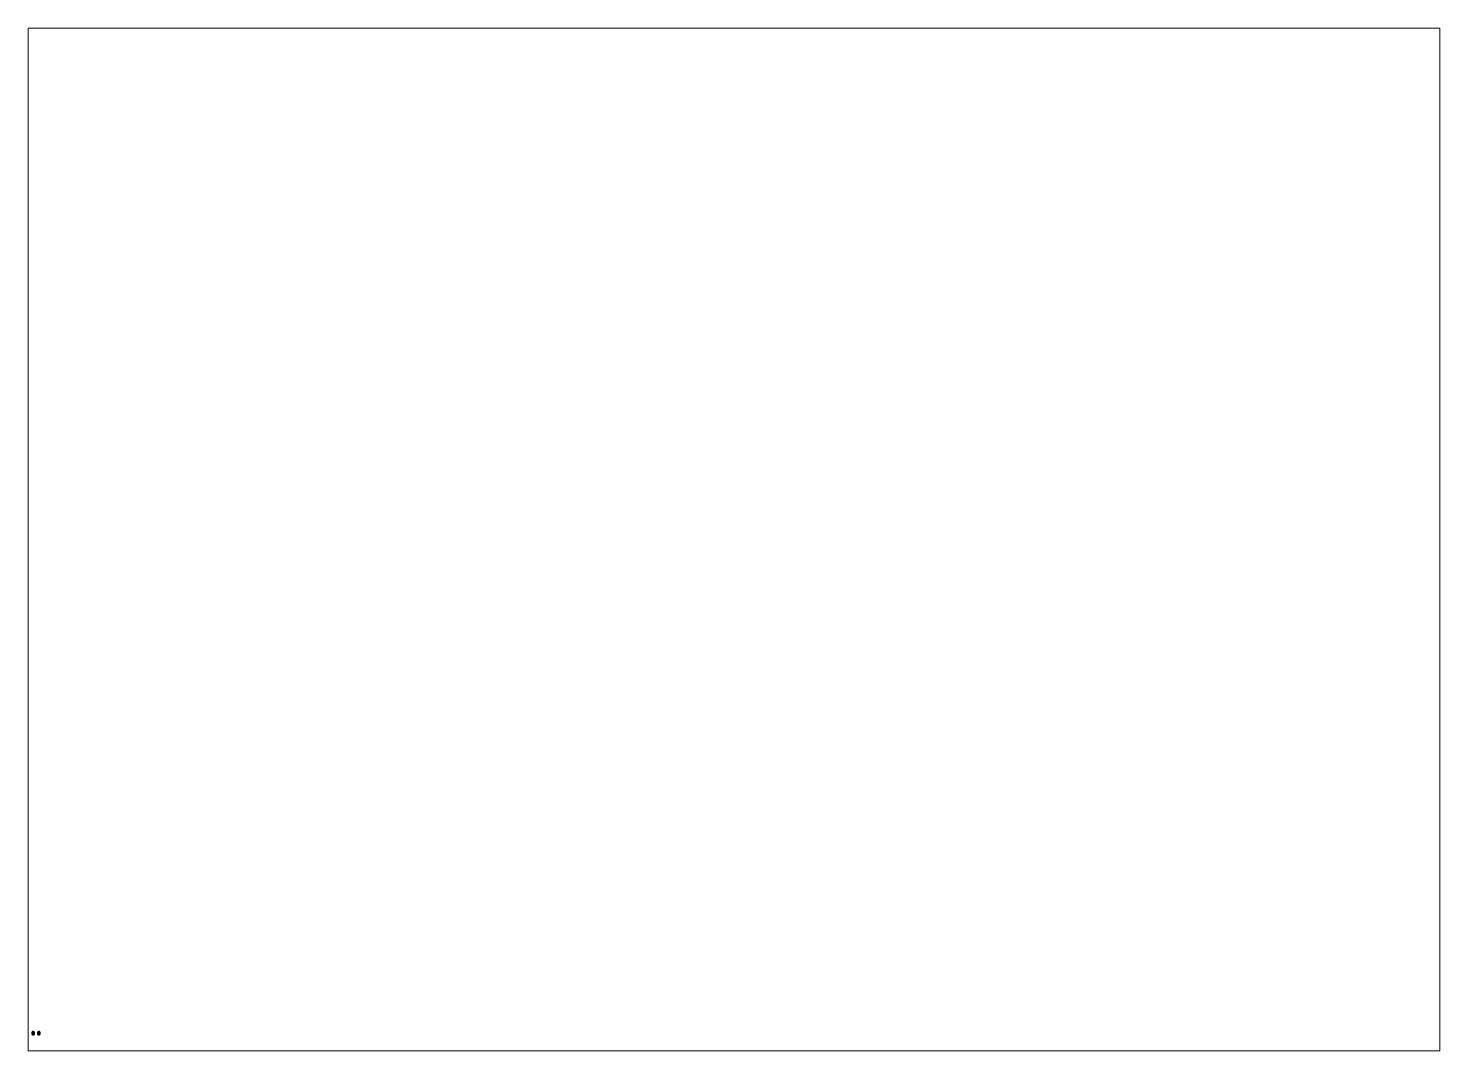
# Paper-space layout 'Layout1' of a CAD drawing. Extents: x 28 to 251, y 20 to 181.
# The model-space entities are those that its viewports show. They can reach past a viewport. Long polylines and large blocks are cut down to what shows.
import ezdxf

# ---------------------------------------------------------------- set-up
doc = ezdxf.new("R2010")
doc.units = 0
doc.layers.get('0').update_dxf_attribs({"linetype": 'CONTINUOUS'})
doc.layers.add('WHEELS', color=2, linetype='CONTINUOUS')

msp = doc.modelspace()

# ---------------------------------------------------------------- linework, layer by layer
at = {"layer": 'WHEELS'}
for points in [[(-1.06, 0.51), (-1.06, 0.44, -0.26), (-1.12, 0.29, -0.17), (-1.12, 0.33)], [(-1.06, 0.44, 0.26), (-1.06, 0.51), (-1.12, 0.33), (-1.12, 0.29, 0.17)], [(-1.06, 0.44, -0.26), (-1.06, 0.25, -0.44), (-1.12, 0.16, -0.29), (-1.12, 0.29, -0.17)], [(-1.06, 0.25, 0.44), (-1.06, 0.44, 0.26), (-1.12, 0.29, 0.17), (-1.12, 0.16, 0.29)], [(-1.12, 0.33), (-1.12, 0.29, -0.17), (-1.12, 0.16, -0.16), (-1.12, 0.23)], [(-1.12, 0.16, 0.16), (-1.12, 0.29, 0.17), (-1.12, 0.33), (-1.12, 0.23)], [(-1.12, 0.29, -0.17), (-1.12, 0.16, -0.29), (-1.12, 0.16, -0.16)], [(-1.12, 0.16, 0.29), (-1.12, 0.29, 0.17), (-1.12, 0.16, 0.16)], [(-1.06, 0.25, -0.44), (-1.06, 0, -0.51), (-1.12, 0, -0.33), (-1.12, 0.16, -0.29)], [(-1.06, 0, 0.51), (-1.06, 0.25, 0.44), (-1.12, 0.16, 0.29), (-1.12, 0, 0.33)], [(-1.12, 0.23), (-1.12, 0.16, -0.16), (-1.02, 0.16, -0.16), (-1.02, 0.23)], [(-1.12, 0.16, 0.16), (-1.12, 0.23), (-1.02, 0.23), (-1.02, 0.16, 0.16)], [(-1.12, 0.16, -0.16), (-1.12, 0.16, -0.29), (-1.12, 0, -0.33), (-1.12, 0, -0.23)], [(-1.12, 0.16, -0.16), (-1.12, 0, -0.23), (-1.02, 0, -0.23), (-1.02, 0.16, -0.16)], [(-1.12, 0, 0.33), (-1.12, 0.16, 0.29), (-1.12, 0.16, 0.16), (-1.12, 0, 0.23)], [(-1.12, 0, 0.23), (-1.12, 0.16, 0.16), (-1.02, 0.16, 0.16), (-1.02, 0, 0.23)], [(-1.12, 0.1), (-1.12, 0.07, -0.07), (-1.12, 0, -0.1), (-1.12, -0.07, 0.07)], [(-1.12, 0.07, 0.07), (-1.12, 0.1), (-1.12, -0.07, 0.07), (-1.12, 0, 0.1)], [(-1.12, 0.1), (-1.12, 0.07, 0.07), (-1.02, 0.07, 0.07), (-1.02, 0.1)], [(-1.12, 0.07, -0.07), (-1.12, 0.1), (-1.02, 0.1), (-1.02, 0.07, -0.07)], [(-1.12, 0, -0.1), (-1.12, 0.07, -0.07), (-1.02, 0.07, -0.07), (-1.02, 0, -0.1)], [(-1.12, 0.07, 0.07), (-1.12, 0, 0.1), (-1.02, 0, 0.1), (-1.02, 0.07, 0.07)], [(-1.12, 0, -0.1), (-1.12, -0.07, -0.07), (-1.12, -0.1), (-1.12, -0.07, 0.07)], [(-1.12, -0.07, -0.07), (-1.12, 0, -0.1), (-1.02, 0, -0.1), (-1.02, -0.07, -0.07)], [(-1.06, 0, -0.51), (-1.06, -0.26, -0.44), (-1.12, -0.17, -0.29), (-1.12, 0, -0.33)], [(-1.12, 0, -0.33), (-1.12, -0.17, -0.29), (-1.12, -0.16, -0.16), (-1.12, 0, -0.23)], [(-1.12, 0, -0.23), (-1.12, -0.16, -0.16), (-1.02, -0.16, -0.16), (-1.02, 0, -0.23)], [(-1.06, -0.26, 0.44), (-1.06, 0, 0.51), (-1.12, 0, 0.33), (-1.12, -0.17, 0.29)], [(-1.12, 0, 0.1), (-1.12, -0.07, 0.07), (-1.02, -0.07, 0.07), (-1.02, 0, 0.1)], [(-1.12, -0.16, 0.16), (-1.12, -0.17, 0.29), (-1.12, 0, 0.33), (-1.12, 0, 0.23)], [(-1.12, -0.16, 0.16), (-1.12, 0, 0.23), (-1.02, 0, 0.23), (-1.02, -0.16, 0.16)], [(-0.9, 0.51), (-0.9, 0.44, -0.26), (-1.06, 0.44, -0.26), (-1.06, 0.51)], [(-0.9, 0.44, 0.26), (-0.9, 0.51), (-1.06, 0.51), (-1.06, 0.44, 0.26)], [(-0.9, 0.44, -0.26), (-0.9, 0.25, -0.44), (-1.06, 0.25, -0.44), (-1.06, 0.44, -0.26)], [(-0.9, 0.25, 0.44), (-0.9, 0.44, 0.26), (-1.06, 0.44, 0.26), (-1.06, 0.25, 0.44)], [(-0.9, 0.25, -0.44), (-0.9, 0, -0.51), (-1.06, 0, -0.51), (-1.06, 0.25, -0.44)], [(-0.9, 0, 0.51), (-0.9, 0.25, 0.44), (-1.06, 0.25, 0.44), (-1.06, 0, 0.51)], [(-0.9, 0, -0.51), (-0.9, -0.26, -0.44), (-1.06, -0.26, -0.44), (-1.06, 0, -0.51)], [(-0.9, -0.26, 0.44), (-0.9, 0, 0.51), (-1.06, 0, 0.51), (-1.06, -0.26, 0.44)], [(-1.02, -0.16, -0.16), (-1.02, 0.23), (-1.02, 0.16, -0.16), (-1.02, 0, -0.23)], [(-1.02, -0.23), (-1.02, 0.16, 0.16), (-1.02, 0.23), (-1.02, -0.16, -0.16)], [(-1.02, -0.16, 0.16), (-1.02, 0, 0.23), (-1.02, 0.16, 0.16), (-1.02, -0.23)], [(-0.9, 0.44, -0.25), (-0.9, 0.51), (-0.84, 0.33), (-0.84, 0.29, -0.16)], [(-0.9, 0.51), (-0.9, 0.44, 0.25), (-0.84, 0.29, 0.16), (-0.84, 0.33)], [(-0.9, 0.25, -0.44), (-0.9, 0.44, -0.25), (-0.84, 0.29, -0.16), (-0.84, 0.16, -0.29)], [(-0.9, 0.44, 0.25), (-0.9, 0.25, 0.44), (-0.84, 0.16, 0.29), (-0.84, 0.29, 0.16)], [(-0.9, 0, -0.51), (-0.9, 0.25, -0.44), (-0.84, 0.16, -0.29), (-0.84, 0, -0.33)], [(-0.9, 0.25, 0.44), (-0.9, 0, 0.51), (-0.84, 0, 0.33), (-0.84, 0.16, 0.29)], [(-0.9, -0.26, -0.44), (-0.9, 0, -0.51), (-0.84, 0, -0.33), (-0.84, -0.17, -0.29)], [(-0.9, 0, 0.51), (-0.9, -0.26, 0.44), (-0.84, -0.17, 0.29), (-0.84, 0, 0.33)], [(-0.78, 0.51), (-0.78, 0.44, -0.26), (-0.84, 0.29, -0.17), (-0.84, 0.33)], [(-0.78, 0.44, 0.26), (-0.78, 0.51), (-0.84, 0.33), (-0.84, 0.29, 0.17)], [(-0.78, 0.44, -0.26), (-0.78, 0.25, -0.44), (-0.84, 0.16, -0.29), (-0.84, 0.29, -0.17)], [(-0.78, 0.25, 0.44), (-0.78, 0.44, 0.26), (-0.84, 0.29, 0.17), (-0.84, 0.16, 0.29)], [(-0.78, 0.25, -0.44), (-0.78, 0, -0.51), (-0.84, 0, -0.33), (-0.84, 0.16, -0.29)], [(-0.78, 0, 0.51), (-0.78, 0.25, 0.44), (-0.84, 0.16, 0.29), (-0.84, 0, 0.33)], [(-0.78, 0, -0.51), (-0.78, -0.26, -0.44), (-0.84, -0.17, -0.29), (-0.84, 0, -0.33)], [(-0.78, -0.26, 0.44), (-0.78, 0, 0.51), (-0.84, 0, 0.33), (-0.84, -0.17, 0.29)], [(-0.78, 0.44, -0.25), (-0.78, 0.51), (-0.62, 0.51), (-0.62, 0.44, -0.25)], [(-0.78, 0.51), (-0.78, 0.44, 0.25), (-0.62, 0.44, 0.25), (-0.62, 0.51)], [(-0.78, 0.25, -0.44), (-0.78, 0.44, -0.25), (-0.62, 0.44, -0.25), (-0.62, 0.25, -0.44)], [(-0.78, 0.44, 0.25), (-0.78, 0.25, 0.44), (-0.62, 0.25, 0.44), (-0.62, 0.44, 0.25)], [(-0.78, 0, -0.51), (-0.78, 0.25, -0.44), (-0.62, 0.25, -0.44), (-0.62, 0, -0.51)], [(-0.78, 0.25, 0.44), (-0.78, 0, 0.51), (-0.62, 0, 0.51), (-0.62, 0.25, 0.44)], [(-0.78, -0.26, -0.44), (-0.78, 0, -0.51), (-0.62, 0, -0.51), (-0.62, -0.26, -0.44)], [(-0.78, 0, 0.51), (-0.78, -0.26, 0.44), (-0.62, -0.26, 0.44), (-0.62, 0, 0.51)], [(-0.62, 0.44, -0.25), (-0.62, 0.51), (-0.56, 0.33), (-0.56, 0.29, -0.16)], [(-0.62, 0.51), (-0.62, 0.44, 0.25), (-0.56, 0.29, 0.16), (-0.56, 0.33)], [(-0.62, 0.25, -0.44), (-0.62, 0.44, -0.25), (-0.56, 0.29, -0.16), (-0.56, 0.16, -0.29)], [(-0.62, 0.44, 0.25), (-0.62, 0.25, 0.44), (-0.56, 0.16, 0.29), (-0.56, 0.29, 0.16)], [(-0.62, 0, -0.51), (-0.62, 0.25, -0.44), (-0.56, 0.16, -0.29), (-0.56, 0, -0.33)], [(-0.62, 0.25, 0.44), (-0.62, 0, 0.51), (-0.56, 0, 0.33), (-0.56, 0.16, 0.29)], [(-0.62, -0.26, -0.44), (-0.62, 0, -0.51), (-0.56, 0, -0.33), (-0.56, -0.17, -0.29)], [(-0.62, 0, 0.51), (-0.62, -0.26, 0.44), (-0.56, -0.17, 0.29), (-0.56, 0, 0.33)], [(-0.56, 0.29, 0.16), (-0.56, -0.33), (-0.56, -0.29, -0.17), (-0.56, 0.33)], [(-0.56, 0.33), (-0.56, -0.29, -0.17), (-0.56, -0.17, -0.29), (-0.56, 0.29, -0.16)], [(-0.56, 0.29, -0.17), (-0.56, -0.17, -0.29), (-0.56, 0, -0.33), (-0.56, 0.16, -0.29)], [(-0.56, 0.16, 0.29), (-0.56, -0.29, 0.17), (-0.56, -0.33), (-0.56, 0.29, 0.16)], [(-0.56, 0, 0.33), (-0.56, -0.17, 0.29), (-0.56, -0.29, 0.17), (-0.56, 0.16, 0.29)], [(0.62, 0.44, 0.26), (0.62, 0.51), (0.56, 0.33), (0.56, 0.29, 0.17)], [(0.62, 0.51), (0.62, 0.44, -0.26), (0.56, 0.29, -0.17), (0.56, 0.33)], [(0.62, 0.25, 0.44), (0.62, 0.44, 0.26), (0.56, 0.29, 0.17), (0.56, 0.16, 0.29)], [(0.62, 0.44, -0.26), (0.62, 0.25, -0.44), (0.56, 0.16, -0.29), (0.56, 0.29, -0.17)], [(0.56, -0.17, 0.29), (0.56, 0.29, 0.17), (0.56, 0.33), (0.56, -0.29, 0.16)], [(0.56, -0.29, 0.16), (0.56, 0.33), (0.56, 0.29, -0.17), (0.56, -0.33)], [(0.56, 0, 0.33), (0.56, 0.16, 0.29), (0.56, 0.29, 0.17), (0.56, -0.17, 0.29)], [(0.56, -0.33), (0.56, 0.29, -0.17), (0.56, 0.16, -0.29), (0.56, -0.29, -0.16)], [(0.62, 0.25, -0.44), (0.62, 0, -0.51), (0.56, 0, -0.33), (0.56, 0.16, -0.29)], [(0.62, 0, 0.51), (0.62, 0.25, 0.44), (0.56, 0.16, 0.29), (0.56, 0, 0.33)], [(0.56, -0.29, -0.17), (0.56, 0.16, -0.29), (0.56, 0, -0.33), (0.56, -0.17, -0.29)], [(0.62, -0.26, 0.44), (0.62, 0, 0.51), (0.56, 0, 0.33), (0.56, -0.17, 0.29)], [(0.62, 0, -0.51), (0.62, -0.26, -0.44), (0.56, -0.17, -0.29), (0.56, 0, -0.33)], [(0.78, 0.44, 0.26), (0.78, 0.51), (0.62, 0.51), (0.62, 0.44, 0.26)], [(0.78, 0.51), (0.78, 0.44, -0.26), (0.62, 0.44, -0.26), (0.62, 0.51)], [(0.78, 0.25, 0.44), (0.78, 0.44, 0.26), (0.62, 0.44, 0.26), (0.62, 0.25, 0.44)], [(0.78, 0.44, -0.26), (0.78, 0.25, -0.44), (0.62, 0.25, -0.44), (0.62, 0.44, -0.26)], [(0.78, 0.25, -0.44), (0.78, 0, -0.51), (0.62, 0, -0.51), (0.62, 0.25, -0.44)], [(0.78, 0, 0.51), (0.78, 0.25, 0.44), (0.62, 0.25, 0.44), (0.62, 0, 0.51)], [(0.78, -0.26, 0.44), (0.78, 0, 0.51), (0.62, 0, 0.51), (0.62, -0.26, 0.44)], [(0.78, 0, -0.51), (0.78, -0.26, -0.44), (0.62, -0.26, -0.44), (0.62, 0, -0.51)], [(0.78, 0.51), (0.78, 0.44, 0.25), (0.84, 0.29, 0.16), (0.84, 0.33)], [(0.78, 0.44, -0.25), (0.78, 0.51), (0.84, 0.33), (0.84, 0.29, -0.16)], [(0.78, 0.44, 0.25), (0.78, 0.25, 0.44), (0.84, 0.16, 0.29), (0.84, 0.29, 0.16)], [(0.78, 0.25, -0.44), (0.78, 0.44, -0.25), (0.84, 0.29, -0.16), (0.84, 0.16, -0.29)], [(0.78, 0.25, 0.44), (0.78, 0, 0.51), (0.84, 0, 0.33), (0.84, 0.16, 0.29)], [(0.78, 0, -0.51), (0.78, 0.25, -0.44), (0.84, 0.16, -0.29), (0.84, 0, -0.33)], [(0.78, 0, 0.51), (0.78, -0.26, 0.44), (0.84, -0.17, 0.29), (0.84, 0, 0.33)], [(0.78, -0.26, -0.44), (0.78, 0, -0.51), (0.84, 0, -0.33), (0.84, -0.17, -0.29)], [(0.9, 0.44, 0.26), (0.9, 0.51), (0.84, 0.33), (0.84, 0.29, 0.17)], [(0.9, 0.51), (0.9, 0.44, -0.26), (0.84, 0.29, -0.17), (0.84, 0.33)], [(0.9, 0.25, 0.44), (0.9, 0.44, 0.26), (0.84, 0.29, 0.17), (0.84, 0.16, 0.29)], [(0.9, 0.44, -0.26), (0.9, 0.25, -0.44), (0.84, 0.16, -0.29), (0.84, 0.29, -0.17)], [(0.9, 0.25, -0.44), (0.9, 0, -0.51), (0.84, 0, -0.33), (0.84, 0.16, -0.29)], [(0.9, 0, 0.51), (0.9, 0.25, 0.44), (0.84, 0.16, 0.29), (0.84, 0, 0.33)], [(0.9, -0.26, 0.44), (0.9, 0, 0.51), (0.84, 0, 0.33), (0.84, -0.17, 0.29)], [(0.9, 0, -0.51), (0.9, -0.26, -0.44), (0.84, -0.17, -0.29), (0.84, 0, -0.33)], [(0.9, 0.51), (0.9, 0.44, 0.25), (1.06, 0.44, 0.25), (1.06, 0.51)], [(0.9, 0.44, -0.25), (0.9, 0.51), (1.06, 0.51), (1.06, 0.44, -0.25)], [(0.9, 0.44, 0.25), (0.9, 0.25, 0.44), (1.06, 0.25, 0.44), (1.06, 0.44, 0.25)], [(0.9, 0.25, -0.44), (0.9, 0.44, -0.25), (1.06, 0.44, -0.25), (1.06, 0.25, -0.44)], [(0.9, 0.25, 0.44), (0.9, 0, 0.51), (1.06, 0, 0.51), (1.06, 0.25, 0.44)], [(0.9, 0, -0.51), (0.9, 0.25, -0.44), (1.06, 0.25, -0.44), (1.06, 0, -0.51)], [(0.9, 0, 0.51), (0.9, -0.26, 0.44), (1.06, -0.26, 0.44), (1.06, 0, 0.51)], [(0.9, -0.26, -0.44), (0.9, 0, -0.51), (1.06, 0, -0.51), (1.06, -0.26, -0.44)], [(1.12, 0.23), (1.12, 0.16, 0.16), (1.02, 0.16, 0.16), (1.02, 0.23)], [(1.12, 0.16, -0.16), (1.12, 0.23), (1.02, 0.23), (1.02, 0.16, -0.16)], [(1.02, 0.16, 0.16), (1.02, 0, 0.23), (1.02, -0.16, 0.16), (1.02, 0.23)], [(1.02, 0.23), (1.02, -0.16, 0.16), (1.02, -0.23), (1.02, 0.16, -0.16)], [(1.12, 0.16, 0.16), (1.12, 0, 0.23), (1.02, 0, 0.23), (1.02, 0.16, 0.16)], [(1.12, 0, -0.23), (1.12, 0.16, -0.16), (1.02, 0.16, -0.16), (1.02, 0, -0.23)], [(1.02, 0.16, -0.16), (1.02, -0.23), (1.02, -0.16, -0.16), (1.02, 0, -0.23)], [(1.12, 0.07, 0.07), (1.12, 0.1), (1.02, 0.1), (1.02, 0.07, 0.07)], [(1.12, 0.1), (1.12, 0.07, -0.07), (1.02, 0.07, -0.07), (1.02, 0.1)], [(1.12, 0, 0.1), (1.12, 0.07, 0.07), (1.02, 0.07, 0.07), (1.02, 0, 0.1)], [(1.12, 0.07, -0.07), (1.12, 0, -0.1), (1.02, 0, -0.1), (1.02, 0.07, -0.07)], [(1.12, 0, 0.23), (1.12, -0.16, 0.16), (1.02, -0.16, 0.16), (1.02, 0, 0.23)], [(1.12, -0.16, -0.16), (1.12, 0, -0.23), (1.02, 0, -0.23), (1.02, -0.16, -0.16)], [(1.12, -0.07, 0.07), (1.12, 0, 0.1), (1.02, 0, 0.1), (1.02, -0.07, 0.07)], [(1.12, 0, -0.1), (1.12, -0.07, -0.07), (1.02, -0.07, -0.07), (1.02, 0, -0.1)], [(1.06, 0.51), (1.06, 0.44, 0.25), (1.12, 0.29, 0.16), (1.12, 0.33)], [(1.06, 0.44, -0.25), (1.06, 0.51), (1.12, 0.33), (1.12, 0.29, -0.16)], [(1.06, 0.44, 0.25), (1.06, 0.25, 0.44), (1.12, 0.16, 0.29), (1.12, 0.29, 0.16)], [(1.06, 0.25, -0.44), (1.06, 0.44, -0.25), (1.12, 0.29, -0.16), (1.12, 0.16, -0.29)], [(1.06, 0.25, 0.44), (1.06, 0, 0.51), (1.12, 0, 0.33), (1.12, 0.16, 0.29)], [(1.06, 0, -0.51), (1.06, 0.25, -0.44), (1.12, 0.16, -0.29), (1.12, 0, -0.33)], [(1.06, 0, 0.51), (1.06, -0.26, 0.44), (1.12, -0.17, 0.29), (1.12, 0, 0.33)], [(1.06, -0.26, -0.44), (1.06, 0, -0.51), (1.12, 0, -0.33), (1.12, -0.17, -0.29)], [(1.12, 0.33), (1.12, 0.29, 0.16), (1.12, 0.16, 0.16), (1.12, 0.23)], [(1.12, 0.16, -0.16), (1.12, 0.29, -0.17), (1.12, 0.33), (1.12, 0.23)], [(1.12, 0.29, 0.16), (1.12, 0.16, 0.29), (1.12, 0.16, 0.16)], [(1.12, 0.16, -0.29), (1.12, 0.29, -0.17), (1.12, 0.16, -0.16)], [(1.12, 0.16, 0.16), (1.12, 0.16, 0.29), (1.12, 0, 0.33), (1.12, 0, 0.23)], [(1.12, 0, -0.33), (1.12, 0.16, -0.29), (1.12, 0.16, -0.16), (1.12, 0, -0.23)], [(1.12, 0, -0.1), (1.12, 0.07, -0.07), (1.12, 0.1), (1.12, 0.07, 0.07)], [(1.12, -0.07, 0.07), (1.12, -0.1), (1.12, 0.07, 0.07), (1.12, 0, 0.1)], [(1.12, -0.1), (1.12, -0.07, -0.07), (1.12, 0, -0.1), (1.12, 0.07, 0.07)], [(1.12, 0, 0.33), (1.12, -0.17, 0.29), (1.12, -0.16, 0.16), (1.12, 0, 0.23)], [(1.12, -0.16, -0.16), (1.12, -0.17, -0.29), (1.12, 0, -0.33), (1.12, 0, -0.23)], [(-1.12, -0.07, 0.07), (-1.12, -0.1), (-1.02, -0.1), (-1.02, -0.07, 0.07)], [(-1.12, -0.1), (-1.12, -0.07, -0.07), (-1.02, -0.07, -0.07), (-1.02, -0.1)], [(-1.12, -0.16, -0.16), (-1.12, -0.29, -0.17), (-1.12, -0.33), (-1.12, -0.23)], [(-1.12, -0.16, -0.16), (-1.12, -0.23), (-1.02, -0.23), (-1.02, -0.16, -0.16)], [(-1.06, -0.26, -0.44), (-1.06, -0.44, -0.25), (-1.12, -0.29, -0.16), (-1.12, -0.17, -0.29)], [(-1.12, -0.17, -0.29), (-1.12, -0.29, -0.17), (-1.12, -0.16, -0.16)], [(-1.06, -0.44, 0.25), (-1.06, -0.26, 0.44), (-1.12, -0.17, 0.29), (-1.12, -0.29, 0.16)], [(-1.12, -0.33), (-1.12, -0.29, 0.16), (-1.12, -0.16, 0.16), (-1.12, -0.23)], [(-1.12, -0.23), (-1.12, -0.16, 0.16), (-1.02, -0.16, 0.16), (-1.02, -0.23)], [(-1.12, -0.29, 0.16), (-1.12, -0.17, 0.29), (-1.12, -0.16, 0.16)], [(-1.06, -0.44, -0.25), (-1.06, -0.51), (-1.12, -0.33), (-1.12, -0.29, -0.16)], [(-1.06, -0.51), (-1.06, -0.44, 0.25), (-1.12, -0.29, 0.16), (-1.12, -0.33)], [(-0.9, -0.26, -0.44), (-0.9, -0.44, -0.25), (-1.06, -0.44, -0.25), (-1.06, -0.26, -0.44)], [(-0.9, -0.44, 0.25), (-0.9, -0.26, 0.44), (-1.06, -0.26, 0.44), (-1.06, -0.44, 0.25)], [(-0.9, -0.44, -0.25), (-0.9, -0.51), (-1.06, -0.51), (-1.06, -0.44, -0.25)], [(-0.9, -0.51), (-0.9, -0.44, 0.25), (-1.06, -0.44, 0.25), (-1.06, -0.51)], [(-0.9, -0.26, 0.44), (-0.9, -0.44, 0.26), (-0.84, -0.29, 0.17), (-0.84, -0.17, 0.29)], [(-0.9, -0.44, -0.26), (-0.9, -0.26, -0.44), (-0.84, -0.17, -0.29), (-0.84, -0.29, -0.17)], [(-0.9, -0.51), (-0.9, -0.44, -0.26), (-0.84, -0.29, -0.17), (-0.84, -0.33)], [(-0.9, -0.44, 0.26), (-0.9, -0.51), (-0.84, -0.33), (-0.84, -0.29, 0.17)], [(-0.78, -0.26, -0.44), (-0.78, -0.44, -0.25), (-0.84, -0.29, -0.16), (-0.84, -0.17, -0.29)], [(-0.78, -0.44, 0.25), (-0.78, -0.26, 0.44), (-0.84, -0.17, 0.29), (-0.84, -0.29, 0.16)], [(-0.78, -0.44, -0.25), (-0.78, -0.51), (-0.84, -0.33), (-0.84, -0.29, -0.16)], [(-0.78, -0.51), (-0.78, -0.44, 0.25), (-0.84, -0.29, 0.16), (-0.84, -0.33)], [(-0.78, -0.26, 0.44), (-0.78, -0.44, 0.26), (-0.62, -0.44, 0.26), (-0.62, -0.26, 0.44)], [(-0.78, -0.44, -0.26), (-0.78, -0.26, -0.44), (-0.62, -0.26, -0.44), (-0.62, -0.44, -0.26)], [(-0.78, -0.51), (-0.78, -0.44, -0.26), (-0.62, -0.44, -0.26), (-0.62, -0.51)], [(-0.78, -0.44, 0.26), (-0.78, -0.51), (-0.62, -0.51), (-0.62, -0.44, 0.26)], [(-0.62, -0.26, 0.44), (-0.62, -0.44, 0.26), (-0.56, -0.29, 0.17), (-0.56, -0.17, 0.29)], [(-0.62, -0.44, -0.26), (-0.62, -0.26, -0.44), (-0.56, -0.17, -0.29), (-0.56, -0.29, -0.17)], [(-0.62, -0.51), (-0.62, -0.44, -0.26), (-0.56, -0.29, -0.17), (-0.56, -0.33)], [(-0.62, -0.44, 0.26), (-0.62, -0.51), (-0.56, -0.33), (-0.56, -0.29, 0.17)], [(0.62, -0.44, 0.25), (0.62, -0.26, 0.44), (0.56, -0.17, 0.29), (0.56, -0.29, 0.16)], [(0.62, -0.26, -0.44), (0.62, -0.44, -0.25), (0.56, -0.29, -0.16), (0.56, -0.17, -0.29)], [(0.62, -0.51), (0.62, -0.44, 0.25), (0.56, -0.29, 0.16), (0.56, -0.33)], [(0.62, -0.44, -0.25), (0.62, -0.51), (0.56, -0.33), (0.56, -0.29, -0.16)], [(0.78, -0.44, 0.25), (0.78, -0.26, 0.44), (0.62, -0.26, 0.44), (0.62, -0.44, 0.25)], [(0.78, -0.26, -0.44), (0.78, -0.44, -0.25), (0.62, -0.44, -0.25), (0.62, -0.26, -0.44)], [(0.78, -0.51), (0.78, -0.44, 0.25), (0.62, -0.44, 0.25), (0.62, -0.51)], [(0.78, -0.44, -0.25), (0.78, -0.51), (0.62, -0.51), (0.62, -0.44, -0.25)], [(0.78, -0.26, 0.44), (0.78, -0.44, 0.26), (0.84, -0.29, 0.17), (0.84, -0.17, 0.29)], [(0.78, -0.44, -0.26), (0.78, -0.26, -0.44), (0.84, -0.17, -0.29), (0.84, -0.29, -0.17)], [(0.78, -0.44, 0.26), (0.78, -0.51), (0.84, -0.33), (0.84, -0.29, 0.17)], [(0.78, -0.51), (0.78, -0.44, -0.26), (0.84, -0.29, -0.17), (0.84, -0.33)], [(0.9, -0.44, 0.25), (0.9, -0.26, 0.44), (0.84, -0.17, 0.29), (0.84, -0.29, 0.16)], [(0.9, -0.26, -0.44), (0.9, -0.44, -0.25), (0.84, -0.29, -0.16), (0.84, -0.17, -0.29)], [(0.9, -0.51), (0.9, -0.44, 0.25), (0.84, -0.29, 0.16), (0.84, -0.33)], [(0.9, -0.44, -0.25), (0.9, -0.51), (0.84, -0.33), (0.84, -0.29, -0.16)], [(0.9, -0.26, 0.44), (0.9, -0.44, 0.26), (1.06, -0.44, 0.26), (1.06, -0.26, 0.44)], [(0.9, -0.44, -0.26), (0.9, -0.26, -0.44), (1.06, -0.26, -0.44), (1.06, -0.44, -0.26)], [(0.9, -0.44, 0.26), (0.9, -0.51), (1.06, -0.51), (1.06, -0.44, 0.26)], [(0.9, -0.51), (0.9, -0.44, -0.26), (1.06, -0.44, -0.26), (1.06, -0.51)], [(1.12, -0.1), (1.12, -0.07, 0.07), (1.02, -0.07, 0.07), (1.02, -0.1)], [(1.12, -0.07, -0.07), (1.12, -0.1), (1.02, -0.1), (1.02, -0.07, -0.07)], [(1.12, -0.16, 0.16), (1.12, -0.23), (1.02, -0.23), (1.02, -0.16, 0.16)], [(1.12, -0.23), (1.12, -0.16, -0.16), (1.02, -0.16, -0.16), (1.02, -0.23)], [(1.06, -0.26, 0.44), (1.06, -0.44, 0.26), (1.12, -0.29, 0.17), (1.12, -0.17, 0.29)], [(1.06, -0.44, -0.26), (1.06, -0.26, -0.44), (1.12, -0.17, -0.29), (1.12, -0.29, -0.17)], [(1.06, -0.44, 0.26), (1.06, -0.51), (1.12, -0.33), (1.12, -0.29, 0.17)], [(1.06, -0.51), (1.06, -0.44, -0.26), (1.12, -0.29, -0.17), (1.12, -0.33)], [(1.12, -0.17, 0.29), (1.12, -0.29, 0.17), (1.12, -0.16, 0.16)], [(1.12, -0.16, 0.16), (1.12, -0.29, 0.17), (1.12, -0.33), (1.12, -0.23)], [(1.12, -0.33), (1.12, -0.29, -0.17), (1.12, -0.16, -0.16), (1.12, -0.23)], [(1.12, -0.29, -0.17), (1.12, -0.17, -0.29), (1.12, -0.16, -0.16)]]:
    msp.add_3dface(points, dxfattribs=at)

psp = doc.layouts.get("Layout1")

# ---------------------------------------------------------------- viewports
at = {"layer": '0'}
psp.add_viewport(center=(139.22, 100.81), size=(222.76, 161.29), view_center_point=(210, 148.5), view_height=307.4901, dxfattribs=at)

doc.saveas('drawing.dxf')
